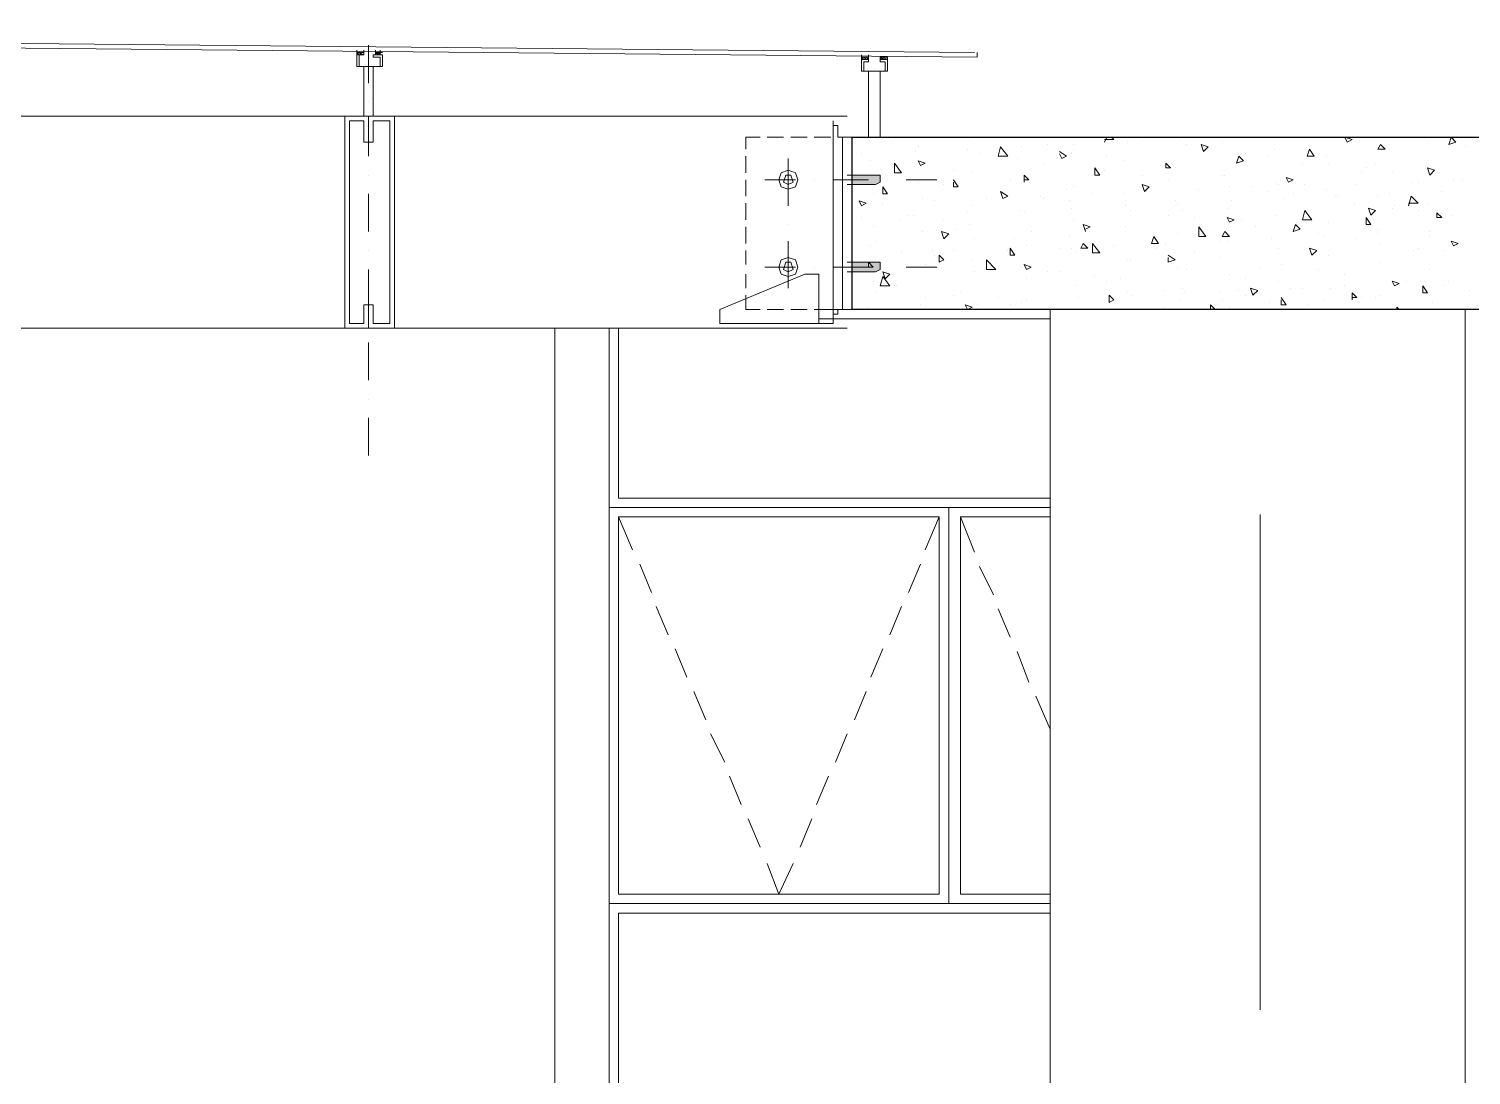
# Model space of a CAD drawing. Header units: millimetres. Extents: x 182 to 575, y -105 to 95.
# Drawn here: x 296.394 to 299.306, y 71.812 to 73.925 of the extents above; entities that cross this region are included whole.
import ezdxf

# ---------------------------------------------------------------- set-up
doc = ezdxf.new("R2010")
doc.units = ezdxf.units.MM
doc.header["$MEASUREMENT"] = 0
doc.layers.add('PDF_Geometry', color=7, linetype='Continuous')
doc.layers.add('PDF_Solid Fills', color=7, linetype='Continuous')

msp = doc.modelspace()

# ---------------------------------------------------------------- hatches: boundary and pattern name
at = {"layer": 'PDF_Solid Fills', "true_color": 0xdddddd, "transparency": 33554559}
for points in [[(298.1135, 73.6301), (298.0564, 73.6301), (298.0564, 73.611), (298.104, 73.611), (298.1135, 73.6158)], [(298.1135, 73.4396), (298.1135, 73.4539), (298.0564, 73.4539), (298.0564, 73.4348), (298.104, 73.4348)]]:
    msp.add_hatch(color=254, dxfattribs=at).paths.add_polyline_path(points)

# ---------------------------------------------------------------- linework, layer by layer
at = {"layer": 'PDF_Geometry', "lineweight": 13}
for points in [[(298.304, 73.8777), (293.2564, 73.9253), (293.2564, 73.9158), (298.3088, 73.8681), (298.3088, 73.8777)], [(297.0707, 73.8824), (297.0707, 73.8729), (297.0564, 73.8729), (297.0564, 73.8824)], [(297.0612, 73.8729), (297.0564, 73.8777), (297.0707, 73.8777), (297.0659, 73.8777)], [(297.0707, 73.8729), (297.0612, 73.8777), (297.0659, 73.8729)], [(297.0802, 73.892), (297.0802, 73.8158)], [(297.0945, 73.8824), (297.0945, 73.8729), (297.1088, 73.8729)], [(297.1088, 73.8777), (297.0945, 73.8777)], [(297.0993, 73.8777), (297.104, 73.8729), (297.0945, 73.8777), (297.0993, 73.8729)], [(297.104, 73.8824), (297.104, 73.8729)], [(297.104, 73.8777), (297.104, 73.8777)], [(297.0564, 73.8729), (297.0564, 73.8729)], [(297.0707, 73.8729), (297.0707, 73.8729)], [(297.0945, 73.8729), (297.0945, 73.8729)], [(298.0897, 73.8729), (298.0897, 73.8634), (298.0754, 73.8634), (298.0754, 73.8729)], [(298.1183, 73.8681), (298.1278, 73.8634), (298.1135, 73.8634), (298.1135, 73.8586), (298.1231, 73.8586), (298.1231, 73.8396), (298.0802, 73.8396), (298.0802, 73.8586), (298.0897, 73.8586), (298.0897, 73.8634), (298.0754, 73.8634), (298.0754, 73.8396), (298.1278, 73.8396), (298.1278, 73.8634), (298.1135, 73.8634)], [(298.0754, 73.8634), (298.0802, 73.8634), (298.0754, 73.8681), (298.0897, 73.8681), (298.085, 73.8681), (298.0897, 73.8634)], [(298.085, 73.8634), (298.0802, 73.8681)], [(298.1135, 73.8586), (298.1135, 73.8681), (298.1278, 73.8681), (298.1278, 73.8586)], [(298.1231, 73.8634), (298.1135, 73.8681), (298.1183, 73.8634)], [(298.1135, 73.8634), (298.1135, 73.8634)], [(298.1278, 73.8681), (298.1231, 73.8681)], [(297.0802, 73.7777), (297.0802, 73.7777)], [(293.4373, 73.7491), (298.0469, 73.7491)], [(297.0802, 73.7396), (297.0802, 73.6681)], [(298.0183, 73.3301), (298.0183, 73.7396)], [(297.8707, 73.7062), (297.8421, 73.7062), (297.8421, 73.6824)], [(297.9183, 73.7062), (297.885, 73.7062)], [(297.9659, 73.7062), (297.9326, 73.7062)], [(298.0135, 73.7062), (297.9802, 73.7062)], [(298.0564, 73.7062), (298.0278, 73.7062)], [(297.8421, 73.6348), (297.8421, 73.6681)], [(297.9278, 73.6634), (297.9278, 73.5681)], [(297.0802, 73.6301), (297.0802, 73.6301)], [(297.8421, 73.5872), (297.8421, 73.6205)], [(297.8802, 73.6205), (297.9421, 73.6205)], [(297.9278, 73.6205), (297.9278, 73.6205)], [(297.9802, 73.6205), (297.9802, 73.6205)], [(298.0183, 73.6205), (298.0897, 73.6205)], [(298.0469, 73.6301), (298.104, 73.6301), (298.1135, 73.6301), (298.1135, 73.6205), (298.1135, 73.6158), (298.104, 73.611), (298.0469, 73.611)], [(298.1278, 73.6205), (298.1278, 73.6205)], [(298.1659, 73.6205), (298.2278, 73.6205)], [(297.0802, 73.592), (297.0802, 73.5158)], [(297.8421, 73.5396), (297.8421, 73.5729)], [(297.9278, 73.5301), (297.9278, 73.5301)], [(297.8421, 73.492), (297.8421, 73.5253)], [(297.9278, 73.4967), (297.9278, 73.4015)], [(297.0802, 73.4777), (297.0802, 73.4777)], [(297.8421, 73.4491), (297.8421, 73.4777)], [(297.0802, 73.4396), (297.0802, 73.3681)], [(297.8802, 73.4443), (297.9421, 73.4443)], [(297.9802, 73.4443), (297.9802, 73.4443)], [(298.0183, 73.4443), (298.0897, 73.4443)], [(298.0469, 73.4348), (298.104, 73.4348), (298.1135, 73.4396), (298.1135, 73.4443), (298.1135, 73.4539), (298.104, 73.4539), (298.0469, 73.4539)], [(298.1278, 73.4443), (298.1278, 73.4443)], [(298.1659, 73.4443), (298.2278, 73.4443)], [(298.8802, 73.4443), (298.8802, 73.4443)], [(297.8421, 73.4015), (297.8421, 73.4301)], [(297.8707, 73.3586), (297.8421, 73.3586), (297.8421, 73.3872)], [(297.9183, 73.3586), (297.885, 73.3586)], [(297.9659, 73.3586), (297.9326, 73.3586)], [(298.0135, 73.3586), (297.9802, 73.3586)], [(298.4564, 73.3586), (297.9897, 73.3586)], [(298.0564, 73.3586), (298.0278, 73.3586)], [(297.0802, 73.3301), (297.0802, 73.3301)], [(298.4564, 73.3396), (297.9897, 73.3396)], [(298.0469, 73.3205), (293.4373, 73.3205)], [(297.5659, 73.3205), (297.5659, 72.9586), (298.4564, 72.9586), (298.2516, 72.9586), (298.2516, 72.1586), (298.4564, 72.1586), (297.5659, 72.1586), (297.5659, 69.7396)], [(297.585, 73.3205), (297.585, 72.9777), (298.4564, 72.9777)], [(297.0802, 73.292), (297.0802, 73.2158)], [(297.0802, 73.1777), (297.0802, 73.1777)], [(297.0802, 73.1396), (297.0802, 73.0634)], [(298.8802, 71.9443), (298.8802, 72.9443)], [(297.585, 72.9396), (297.6135, 72.8729)], [(298.204, 72.8729), (298.2326, 72.9396)], [(298.304, 72.8681), (298.2754, 72.9396)], [(298.4564, 72.1777), (298.2754, 72.1777), (298.2754, 72.9396), (298.4564, 72.9396)], [(297.6278, 72.8443), (297.6516, 72.7872)], [(298.1707, 72.7872), (298.1945, 72.8443)], [(298.3421, 72.7824), (298.3135, 72.8396)], [(297.6612, 72.7586), (297.685, 72.7015)], [(298.1326, 72.7015), (298.1564, 72.7586)], [(298.3754, 72.6967), (298.3516, 72.7539)], [(297.6992, 72.6729), (297.7231, 72.6158)], [(298.0945, 72.6158), (298.1183, 72.6729)], [(298.4135, 72.6062), (298.3897, 72.6681)], [(297.7373, 72.5872), (297.7612, 72.5301)], [(298.0612, 72.5301), (298.085, 72.5872)], [(298.4564, 72.511), (298.4278, 72.5777)], [(297.7707, 72.5015), (297.7993, 72.4443)], [(298.0231, 72.4443), (298.0469, 72.5015)], [(297.8088, 72.4158), (297.8326, 72.3586)], [(297.985, 72.3586), (298.0088, 72.4158)], [(297.8469, 72.3301), (297.8707, 72.2729)], [(297.9516, 72.2729), (297.9754, 72.3301)], [(297.885, 72.2396), (297.9088, 72.1777), (297.9373, 72.2396)], [(297.585, 69.7396), (297.585, 72.1396), (298.4564, 72.1396)]]:
    msp.add_lwpolyline(points, dxfattribs=at)
for points in [[(297.0897, 73.8681), (297.104, 73.8681), (297.104, 73.8491), (297.0612, 73.8491), (297.0612, 73.8729), (297.0707, 73.8729), (297.0564, 73.8729), (297.0564, 73.8491), (297.1088, 73.8491), (297.1088, 73.8729), (297.0897, 73.8729)], [(297.0897, 73.8491), (297.0707, 73.8491), (297.0707, 73.7491), (297.0897, 73.7491)], [(298.0897, 73.8396), (298.1135, 73.8396), (298.1135, 73.7062), (298.0897, 73.7062)], [(297.0802, 73.6967), (297.0707, 73.6967), (297.0707, 73.7396), (297.0421, 73.7396), (297.0421, 73.3301), (297.0707, 73.3301), (297.0707, 73.3681), (297.0802, 73.3681), (297.0802, 73.3205), (297.0326, 73.3205), (297.0326, 73.7491), (297.0802, 73.7491), (297.0802, 73.6967), (297.0802, 73.7491), (297.1326, 73.7491), (297.1326, 73.3205), (297.0802, 73.3205), (297.0802, 73.3681), (297.0897, 73.3681), (297.0897, 73.3301), (297.1231, 73.3301), (297.1231, 73.7396), (297.0897, 73.7396), (297.0897, 73.6967)], [(297.9278, 73.6015), (297.9421, 73.6062), (297.9469, 73.6205), (297.9421, 73.6348), (297.9278, 73.6396), (297.9135, 73.6348), (297.9088, 73.6205), (297.9135, 73.6062)], [(297.9278, 73.611), (297.9373, 73.6158), (297.9326, 73.6301), (297.9231, 73.6301), (297.9183, 73.6158)], [(297.9278, 73.4253), (297.9421, 73.4301), (297.9469, 73.4443), (297.9421, 73.4586), (297.9278, 73.4634), (297.9135, 73.4586), (297.9088, 73.4443), (297.9135, 73.4301)], [(297.9278, 73.4348), (297.9373, 73.4396), (297.9326, 73.4539), (297.9231, 73.4539), (297.9183, 73.4396)], [(298.2516, 72.1586), (298.2516, 72.9586), (297.5659, 72.9586), (297.5659, 72.1586), (298.2516, 72.1586), (298.2516, 72.9586)], [(298.2326, 72.9396), (297.585, 72.9396), (297.585, 72.1777), (298.2326, 72.1777)]]:
    msp.add_lwpolyline(points, close=True, dxfattribs=at)
at = {"layer": 'PDF_Geometry', "lineweight": 20}
for points in [[(298.0278, 73.7301), (298.0278, 73.7062), (298.0373, 73.7062), (298.0373, 73.3586), (298.0278, 73.3586), (298.0278, 73.3491), (298.0183, 73.3491), (298.0183, 73.7301)], [(297.9612, 73.4301), (297.9897, 73.4301), (297.9897, 73.3301), (297.7897, 73.3301), (297.7897, 73.3586)]]:
    msp.add_lwpolyline(points, close=True, dxfattribs=at)
at = {"layer": 'PDF_Geometry', "lineweight": 25}
msp.add_lwpolyline([(299.6707, 73.7062), (299.6707, 73.4586), (299.9707, 73.4586), (299.9707, 73.7062), (300.0707, 73.7062), (300.0707, 73.3586), (298.0564, 73.3586), (298.0564, 73.7062), (298.1564, 73.7062), (298.4564, 73.7062)], close=True, dxfattribs=at)
at = {"layer": 'PDF_Geometry', "lineweight": 0}
for points in [[(298.0612, 73.7062), (298.0612, 73.7062)], [(298.2945, 73.7015), (298.2945, 73.7015)], [(298.5659, 73.7015), (298.585, 73.7015), (298.5802, 73.7062)], [(298.5659, 73.6967), (298.5707, 73.7062)], [(298.5897, 73.7062), (298.5897, 73.7062)], [(298.6421, 73.7015), (298.6421, 73.7015)], [(298.7183, 73.7015), (298.7183, 73.7015)], [(298.8231, 73.7062), (298.8231, 73.7062)], [(299.2135, 73.7062), (299.2135, 73.7062)], [(298.0754, 73.6729), (298.0754, 73.6729)], [(298.1373, 73.6967), (298.1373, 73.6967)], [(298.185, 73.6777), (298.185, 73.6777)], [(298.1897, 73.6872), (298.1897, 73.6872)], [(298.2897, 73.6824), (298.2897, 73.6824)], [(298.3135, 73.6729), (298.3135, 73.6729)], [(298.3993, 73.6872), (298.3993, 73.6872)], [(298.3993, 73.6872), (298.3993, 73.6872)], [(298.4516, 73.692), (298.4516, 73.692)], [(298.4754, 73.6729), (298.4802, 73.6634), (298.4897, 73.6681), (298.4754, 73.6777)], [(298.4992, 73.6729), (298.4992, 73.6729)], [(298.504, 73.692), (298.504, 73.692)], [(298.6135, 73.6967), (298.6135, 73.6967)], [(298.7326, 73.692), (298.7326, 73.692)], [(298.7659, 73.6872), (298.7659, 73.6872)], [(298.804, 73.6967), (298.804, 73.6967)], [(298.8421, 73.6729), (298.8421, 73.6729)], [(298.8516, 73.6729), (298.8516, 73.6729)], [(298.9088, 73.6824), (298.9088, 73.6824)], [(299.2183, 73.6967), (299.2183, 73.6967)], [(299.2945, 73.6872), (299.2945, 73.6872)], [(298.0945, 73.6586), (298.0945, 73.6586)], [(298.1421, 73.6586), (298.1421, 73.6586)], [(298.1945, 73.6491), (298.1945, 73.6491)], [(298.3897, 73.6634), (298.3897, 73.6634)], [(298.4421, 73.6539), (298.4421, 73.6539)], [(298.5707, 73.6681), (298.5707, 73.6681)], [(298.604, 73.6586), (298.604, 73.6586)], [(298.685, 73.6491), (298.685, 73.6491)], [(298.7088, 73.6443), (298.7088, 73.6443)], [(298.8945, 73.6681), (298.8945, 73.6681)], [(298.9659, 73.6539), (298.9659, 73.6539)], [(299.0135, 73.6681), (299.0135, 73.6681)], [(299.0183, 73.6539), (299.0183, 73.6539)], [(299.0945, 73.6443), (299.0945, 73.6443)], [(299.1135, 73.6539), (299.1135, 73.6539)], [(298.1183, 73.6253), (298.1183, 73.6253)], [(298.1897, 73.6158), (298.1897, 73.6158)], [(298.2612, 73.6396), (298.2612, 73.6396)], [(298.2612, 73.6158), (298.2612, 73.6062), (298.2707, 73.6062), (298.2612, 73.6205)], [(298.2993, 73.6348), (298.2993, 73.6348)], [(298.3754, 73.6205), (298.3754, 73.6205)], [(298.404, 73.6205), (298.4135, 73.6205), (298.404, 73.6301), (298.404, 73.6158)], [(298.404, 73.6205), (298.404, 73.6205)], [(298.5659, 73.6396), (298.5659, 73.6396)], [(298.6421, 73.6301), (298.6421, 73.6301)], [(298.6945, 73.6205), (298.6945, 73.6205)], [(298.804, 73.6301), (298.804, 73.6301)], [(298.8088, 73.6301), (298.8088, 73.6301)], [(298.9135, 73.6158), (298.9135, 73.6158)], [(299.085, 73.6348), (299.085, 73.6348)], [(299.1469, 73.6348), (299.1469, 73.6348)], [(299.185, 73.6158), (299.185, 73.6158)], [(299.1993, 73.6158), (299.1993, 73.6158)], [(299.2183, 73.6396), (299.2183, 73.6396)], [(299.2707, 73.6205), (299.2707, 73.6205)], [(299.2897, 73.6205), (299.2897, 73.6205)], [(298.0992, 73.592), (298.0992, 73.592)], [(298.2421, 73.611), (298.2421, 73.611)], [(298.3659, 73.592), (298.3659, 73.592)], [(298.4373, 73.5872), (298.4373, 73.5872)], [(298.4897, 73.6015), (298.4897, 73.6015)], [(298.504, 73.6062), (298.504, 73.6062)], [(298.5421, 73.592), (298.5421, 73.592)], [(298.604, 73.592), (298.604, 73.592)], [(298.6516, 73.5967), (298.6516, 73.5967)], [(298.7564, 73.6015), (298.7564, 73.6015)], [(298.8183, 73.6062), (298.8183, 73.6062)], [(298.8659, 73.6062), (298.8659, 73.6062)], [(298.8945, 73.5967), (298.8945, 73.5967)], [(298.9183, 73.611), (298.9183, 73.611)], [(298.9469, 73.592), (298.9469, 73.592)], [(298.9707, 73.611), (298.9707, 73.611)], [(299.0135, 73.6015), (299.0135, 73.6015)], [(299.0326, 73.5872), (299.0326, 73.5872)], [(299.0373, 73.5872), (299.0373, 73.5872)], [(299.0754, 73.611), (299.0754, 73.611)], [(299.1183, 73.5872), (299.1183, 73.5872)], [(299.1421, 73.592), (299.1421, 73.592)], [(299.1802, 73.5729), (299.1993, 73.5729), (299.185, 73.5872), (299.1802, 73.5681)], [(299.2469, 73.5967), (299.2469, 73.5967)], [(298.1183, 73.5729), (298.1183, 73.5729)], [(298.1992, 73.5824), (298.1992, 73.5824)], [(298.2231, 73.5777), (298.2231, 73.5777)], [(298.2993, 73.5681), (298.2993, 73.5681)], [(298.3278, 73.5824), (298.3278, 73.5824)], [(298.3945, 73.5586), (298.3945, 73.5586)], [(298.4421, 73.5824), (298.4421, 73.5824)], [(298.4945, 73.5777), (298.4945, 73.5777)], [(298.4992, 73.5634), (298.4992, 73.5634)], [(298.6088, 73.5777), (298.6088, 73.5777)], [(298.6088, 73.5681), (298.6088, 73.5681)], [(298.6183, 73.5586), (298.6183, 73.5586)], [(298.7088, 73.5777), (298.7088, 73.5777)], [(298.7135, 73.5729), (298.7135, 73.5729)], [(298.7231, 73.5586), (298.7231, 73.5586)], [(298.8135, 73.5634), (298.8135, 73.5634)], [(298.8231, 73.5777), (298.8231, 73.5777)], [(298.9278, 73.5824), (298.9278, 73.5824)], [(299.0707, 73.5729), (299.0707, 73.5729)], [(299.1469, 73.5634), (299.1469, 73.5634)], [(299.1516, 73.5681), (299.1516, 73.5681)], [(299.1993, 73.5586), (299.1993, 73.5586)], [(299.2183, 73.5729), (299.2183, 73.5729)], [(298.0754, 73.5443), (298.0754, 73.5443)], [(298.1516, 73.5396), (298.1516, 73.5396)], [(298.1707, 73.5491), (298.1707, 73.5491)], [(298.1802, 73.5491), (298.1802, 73.5491)], [(298.2421, 73.5396), (298.2421, 73.5396)], [(298.2897, 73.5539), (298.2897, 73.5539)], [(298.2945, 73.5301), (298.2945, 73.5301)], [(298.404, 73.5539), (298.404, 73.5539)], [(298.504, 73.5396), (298.504, 73.5396)], [(298.5278, 73.5205), (298.5373, 73.5253), (298.5231, 73.5301), (298.5278, 73.5158)], [(298.6945, 73.5491), (298.6945, 73.5491)], [(298.7469, 73.5443), (298.7469, 73.5443)], [(298.8421, 73.5396), (298.8421, 73.5396)], [(298.9135, 73.5491), (298.9135, 73.5491)], [(299.0183, 73.5348), (299.0183, 73.5348)], [(299.2659, 73.5491), (299.2659, 73.5491)], [(298.0992, 73.5253), (298.0992, 73.5253)], [(298.104, 73.4967), (298.104, 73.4967)], [(298.1992, 73.5158), (298.1992, 73.5158)], [(298.2659, 73.5205), (298.2659, 73.5205)], [(298.304, 73.5015), (298.304, 73.5015)], [(298.385, 73.5015), (298.385, 73.5015)], [(298.4183, 73.5158), (298.4183, 73.5158)], [(298.4945, 73.5062), (298.4945, 73.5062)], [(298.5469, 73.4967), (298.5469, 73.4967)], [(298.6088, 73.5253), (298.6088, 73.5253)], [(298.7135, 73.511), (298.7135, 73.511)], [(298.7993, 73.4967), (298.7993, 73.4967)], [(298.8135, 73.4967), (298.8135, 73.4967)], [(298.8707, 73.5253), (298.8707, 73.5253)], [(298.904, 73.5015), (298.904, 73.5015)], [(298.9469, 73.5158), (298.9469, 73.5158)], [(298.9564, 73.5205), (298.9564, 73.5205)], [(298.9992, 73.511), (298.9992, 73.511)], [(299.0088, 73.5062), (299.0088, 73.5062)], [(299.0754, 73.5015), (299.0754, 73.5015)], [(299.1183, 73.5205), (299.1183, 73.5205)], [(299.1183, 73.511), (299.1183, 73.511)], [(299.2231, 73.5158), (299.2231, 73.5158)], [(299.2231, 73.5062), (299.2231, 73.5062)], [(298.0945, 73.4872), (298.0945, 73.4872)], [(298.1564, 73.4729), (298.1564, 73.4729)], [(298.2183, 73.4777), (298.2183, 73.4777)], [(298.2231, 73.4681), (298.2231, 73.4681)], [(298.2612, 73.4777), (298.2612, 73.4777)], [(298.3707, 73.4777), (298.3707, 73.4777)], [(298.4088, 73.4872), (298.4088, 73.4872)], [(298.4754, 73.4824), (298.4754, 73.4824)], [(298.4992, 73.4824), (298.4992, 73.4824)], [(298.5088, 73.4729), (298.5088, 73.4729)], [(298.585, 73.4872), (298.585, 73.4872)], [(298.6707, 73.4824), (298.6707, 73.4824)], [(298.6897, 73.492), (298.6897, 73.492)], [(298.6945, 73.4634), (298.6945, 73.4539), (298.7088, 73.4586), (298.6945, 73.4681)], [(298.7469, 73.4729), (298.7469, 73.4729)], [(298.9183, 73.4824), (298.9183, 73.4824)], [(299.0183, 73.4681), (299.0183, 73.4681)], [(299.1231, 73.492), (299.1231, 73.492)], [(299.1897, 73.4777), (299.1897, 73.4777)], [(299.1993, 73.4824), (299.1993, 73.4824)], [(299.2516, 73.4777), (299.2516, 73.4777)], [(298.104, 73.4586), (298.104, 73.4586)], [(298.204, 73.4491), (298.204, 73.4491)], [(298.2993, 73.4586), (298.2993, 73.4586)], [(298.3373, 73.4586), (298.3373, 73.4586)], [(298.3469, 73.4539), (298.3469, 73.4539)], [(298.6135, 73.4586), (298.6135, 73.4586)], [(298.6183, 73.4586), (298.6183, 73.4586)], [(298.7135, 73.4443), (298.7135, 73.4443)], [(298.7326, 73.4396), (298.7326, 73.4396)], [(298.7993, 73.4634), (298.7993, 73.4634)], [(298.9231, 73.4491), (298.9231, 73.4491)], [(298.9992, 73.4396), (298.9992, 73.4396)], [(299.1231, 73.4539), (299.1231, 73.4539)], [(299.2231, 73.4396), (299.2231, 73.4396)], [(298.0992, 73.4158), (298.0992, 73.4158)], [(298.304, 73.4348), (298.304, 73.4348)], [(298.4088, 73.4205), (298.4088, 73.4205)], [(298.4516, 73.4348), (298.4516, 73.4348)], [(298.4754, 73.4348), (298.4754, 73.4348)], [(298.5469, 73.4253), (298.5469, 73.4253)], [(298.5707, 73.4158), (298.5707, 73.4158)], [(298.5992, 73.4205), (298.5992, 73.4205)], [(298.8183, 73.4301), (298.8183, 73.4301)], [(298.8516, 73.4205), (298.8516, 73.4205)], [(298.9183, 73.4158), (298.9183, 73.4158)], [(299.0516, 73.4301), (299.0516, 73.4301)], [(299.1564, 73.411), (299.1564, 73.411)], [(299.1754, 73.4158), (299.1754, 73.4158)], [(299.2612, 73.4158), (299.2612, 73.4158)], [(298.104, 73.392), (298.104, 73.392)], [(298.1421, 73.4062), (298.1421, 73.4062)], [(298.1469, 73.4062), (298.1469, 73.4062)], [(298.204, 73.3824), (298.204, 73.3824)], [(298.2612, 73.3872), (298.2612, 73.3872)], [(298.2754, 73.392), (298.2754, 73.392)], [(298.3516, 73.3824), (298.3516, 73.3824)], [(298.5088, 73.4062), (298.5088, 73.4062)], [(298.5135, 73.3824), (298.5135, 73.3824)], [(298.6135, 73.392), (298.6135, 73.392)], [(298.6231, 73.3872), (298.6231, 73.3872)], [(298.685, 73.3967), (298.685, 73.3967)], [(298.7231, 73.4015), (298.7231, 73.4015)], [(298.7278, 73.392), (298.7278, 73.392)], [(298.7993, 73.392), (298.7993, 73.392)], [(298.8373, 73.3967), (298.8373, 73.3967)], [(298.8516, 73.3872), (298.8516, 73.3872)], [(298.9231, 73.3777), (298.9231, 73.3681), (298.9326, 73.3681), (298.9231, 73.3824)], [(298.9421, 73.4015), (298.9421, 73.4015)], [(298.9659, 73.4015), (298.9659, 73.4015)], [(299.0231, 73.4015), (299.0231, 73.4015)], [(299.0516, 73.4062), (299.0516, 73.4062)], [(299.0659, 73.3824), (299.0754, 73.3824), (299.0659, 73.392), (299.0659, 73.3777)], [(299.085, 73.3824), (299.085, 73.3824)], [(299.1135, 73.3824), (299.1135, 73.3824)], [(299.1231, 73.3872), (299.1231, 73.3872)], [(299.2231, 73.3872), (299.2231, 73.3872)], [(299.2516, 73.4062), (299.2516, 73.4062)], [(299.304, 73.3967), (299.304, 73.3967)], [(298.0897, 73.3634), (298.0897, 73.3634)], [(298.1945, 73.3681), (298.1945, 73.3681)], [(298.304, 73.3729), (298.304, 73.3729)], [(298.3088, 73.3681), (298.3088, 73.3681)], [(298.3754, 73.3681), (298.3754, 73.3681)], [(298.3993, 73.3729), (298.3993, 73.3729)], [(298.4088, 73.3777), (298.4088, 73.3777)], [(298.5802, 73.3586), (298.5802, 73.3586)], [(298.685, 73.3634), (298.685, 73.3634)], [(298.7183, 73.3777), (298.7183, 73.3777)], [(298.7897, 73.3586), (298.7802, 73.3681), (298.7802, 73.3586)], [(298.7945, 73.3681), (298.7945, 73.3681)], [(298.804, 73.3777), (298.804, 73.3777)], [(298.8183, 73.3634), (298.8183, 73.3634)], [(298.8992, 73.3729), (298.8992, 73.3729)], [(298.9754, 73.3681), (298.9754, 73.3681)], [(299.0088, 73.3777), (299.0088, 73.3777)], [(299.0516, 73.3586), (299.0516, 73.3586)], [(299.1612, 73.3586), (299.1564, 73.3634), (299.1564, 73.3586)], [(299.1993, 73.3586), (299.1993, 73.3586)], [(299.2278, 73.3729), (299.2278, 73.3729)]]:
    msp.add_lwpolyline(points, dxfattribs=at)
for points in [[(299.0516, 73.7062), (299.0564, 73.6967), (299.0659, 73.7015)], [(299.2659, 73.7062), (299.2612, 73.692), (299.2754, 73.6967)], [(298.3516, 73.6681), (298.3707, 73.6681), (298.3564, 73.6872)], [(298.7612, 73.692), (298.7659, 73.6777), (298.7754, 73.6872)], [(298.9802, 73.6824), (298.9754, 73.6681), (298.9897, 73.6681)], [(299.1231, 73.692), (299.1183, 73.6824), (299.1326, 73.6824)], [(298.1421, 73.6348), (298.1564, 73.6348), (298.1421, 73.6539)], [(298.1897, 73.6586), (298.1945, 73.6491), (298.204, 73.6539)], [(298.5469, 73.6443), (298.5469, 73.6301), (298.5564, 73.6301)], [(298.6897, 73.6539), (298.6897, 73.6443), (298.6993, 73.6443)], [(298.8373, 73.6681), (298.8326, 73.6539), (298.8469, 73.6586)], [(299.2183, 73.6443), (299.2231, 73.6301), (299.2326, 73.6396)], [(298.9326, 73.6253), (298.9373, 73.6158), (298.9469, 73.6205)], [(298.1183, 73.6062), (298.1183, 73.592), (298.1278, 73.592)], [(298.3564, 73.5967), (298.3612, 73.5824), (298.3707, 73.5872)], [(298.6421, 73.611), (298.6469, 73.5967), (298.6564, 73.6062)], [(298.0707, 73.5777), (298.0754, 73.5681), (298.085, 73.5729)], [(298.9659, 73.5396), (298.985, 73.5396), (298.9707, 73.5586)], [(299.0993, 73.5634), (299.104, 73.5491), (299.1135, 73.5586)], [(298.8135, 73.5443), (298.8183, 73.5348), (298.8278, 73.5396)], [(298.9516, 73.5301), (298.9469, 73.5158), (298.9612, 73.5205)], [(299.0945, 73.5443), (299.0945, 73.5301), (299.104, 73.5301)], [(299.2373, 73.5539), (299.2373, 73.5443), (299.2469, 73.5443)], [(298.2373, 73.5158), (298.2421, 73.5015), (298.2516, 73.511)], [(298.6659, 73.5062), (298.6612, 73.492), (298.6754, 73.492)], [(298.7564, 73.5062), (298.7707, 73.5062), (298.7564, 73.5253)], [(298.8088, 73.5158), (298.804, 73.5062), (298.8183, 73.5062)], [(299.2659, 73.4967), (299.2707, 73.4872), (299.2802, 73.492)], [(298.2326, 73.4681), (298.2326, 73.4539), (298.2421, 73.4586)], [(298.3754, 73.4824), (298.3754, 73.4681), (298.385, 73.4681)], [(298.5231, 73.492), (298.5183, 73.4824), (298.5326, 73.4824)], [(298.5421, 73.4729), (298.5564, 73.4729), (298.5421, 73.492)], [(298.9802, 73.4824), (298.985, 73.4681), (298.9945, 73.4777)], [(298.0897, 73.4539), (298.0897, 73.4443), (298.0992, 73.4443)], [(298.3278, 73.4396), (298.3469, 73.4396), (298.3278, 73.4586)], [(298.404, 73.4491), (298.4088, 73.4396), (298.4183, 73.4443)], [(298.1135, 73.4062), (298.1326, 73.4062), (298.1183, 73.4253)], [(298.1183, 73.4348), (298.1231, 73.4205), (298.1326, 73.4301)], [(299.1469, 73.4158), (299.1516, 73.4062), (299.1612, 73.411)], [(298.5754, 73.3872), (298.5754, 73.3729), (298.585, 73.3777)], [(298.8612, 73.4015), (298.8659, 73.3872), (298.8754, 73.3967)], [(299.2088, 73.4062), (299.2088, 73.392), (299.2183, 73.392)], [(298.285, 73.3681), (298.2897, 73.3586), (298.2993, 73.3634)]]:
    msp.add_lwpolyline(points, close=True, dxfattribs=at)
at = {"layer": 'PDF_Geometry', "color": 254, "lineweight": 13, "true_color": 0xdddddd}
for points in [[(298.0992, 73.6301), (298.104, 73.6301), (298.0992, 73.6301)], [(298.0992, 73.4539), (298.104, 73.4539), (298.0992, 73.4539)]]:
    msp.add_lwpolyline(points, close=True, dxfattribs=at)
at = {"layer": 'PDF_Geometry', "color": 251, "lineweight": 13, "true_color": 0x4d4d4d}
msp.add_lwpolyline([(298.185, 73.3586), (298.2088, 73.3586)], dxfattribs=at)
at = {"layer": 'PDF_Geometry', "lineweight": 20}
for points in [[(298.4564, 73.3586), (298.4564, 69.7062)], [(299.2945, 73.3586), (299.2945, 69.7491)], [(297.9897, 73.3396), (298.0183, 73.3396)], [(297.9897, 73.3301), (298.0183, 73.3301)], [(297.4564, 73.3205), (297.4564, 69.7396)], [(297.5659, 73.3205), (297.5659, 69.7396)]]:
    msp.add_lwpolyline(points, dxfattribs=at)

doc.saveas('drawing.dxf')
